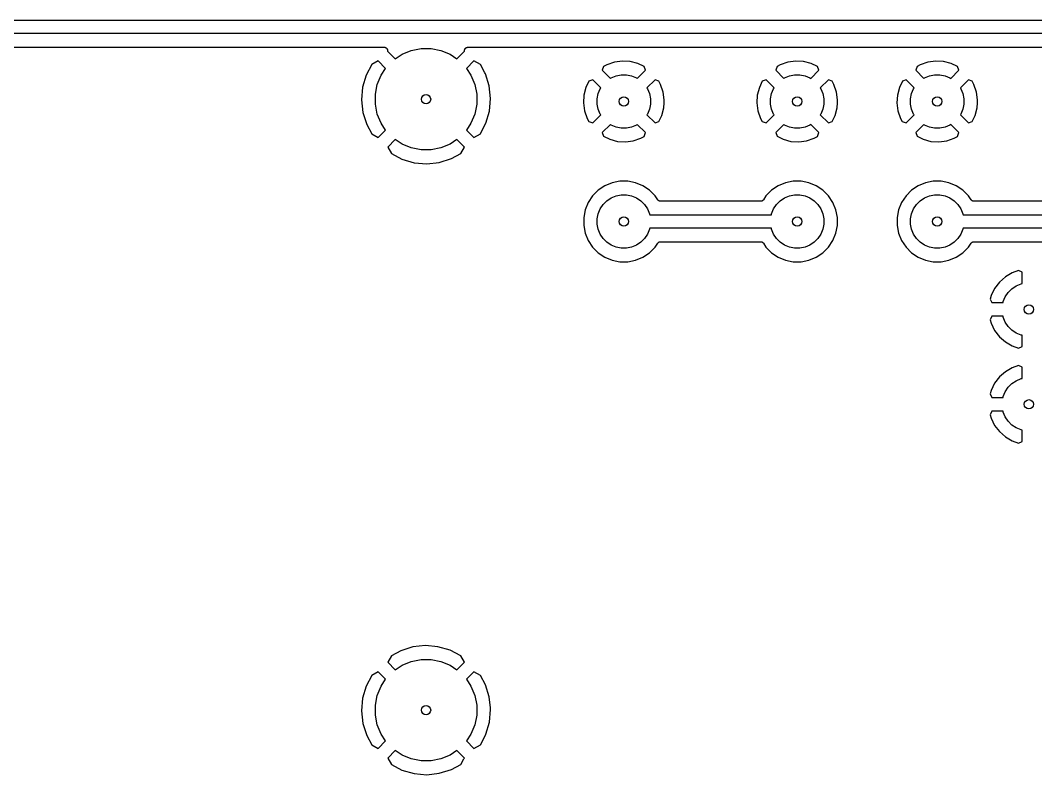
# Model space of a CAD drawing. Extents: x 1.5 to 15, y -8.3 to -3.1.
# Drawn here: x 9.571 to 11.07, y -4.233 to -3.12 of the extents above; entities that cross this region are included whole.
import ezdxf

# ---------------------------------------------------------------- set-up
doc = ezdxf.new("R2010")
doc.units = 0
doc.header["$MEASUREMENT"] = 0
doc.layers.add('BLACK', color=7, linetype='CONTINUOUS')

msp = doc.modelspace()

# ---------------------------------------------------------------- linework, layer by layer
at = {"layer": 'BLACK', "linetype": 'CONTINUOUS'}
for p, q in [((6.51743, -3.12008), (12.5717, -3.12008)), ((12.5681, -3.13976), (6.52102, -3.13976)), ((6.53137, -3.15976), (10.1083, -3.15976)), ((10.1083, -3.15976), (10.1083, -3.15976)), ((10.1083, -3.15976), (10.1086, -3.1598)), ((10.1086, -3.1598), (10.1089, -3.15981)), ((10.1089, -3.15981), (10.1091, -3.15985)), ((10.1091, -3.15985), (10.1093, -3.15987)), ((10.1093, -3.15987), (10.1096, -3.15997)), ((10.1096, -3.15997), (10.1099, -3.16004)), ((10.1099, -3.16004), (10.1101, -3.16011)), ((10.1101, -3.16011), (10.1102, -3.16017)), ((10.1102, -3.16017), (10.1105, -3.16032)), ((10.1105, -3.16032), (10.1108, -3.16044)), ((10.1108, -3.16044), (10.1109, -3.16055)), ((10.1109, -3.16055), (10.1111, -3.16064)), ((10.1111, -3.16064), (10.1113, -3.16083)), ((10.1113, -3.16083), (10.1116, -3.16101)), ((10.1116, -3.16101), (10.1117, -3.16115)), ((10.1117, -3.16115), (10.1118, -3.16127)), ((10.1118, -3.16127), (10.112, -3.1615)), ((10.112, -3.1615), (10.1122, -3.16173)), ((10.1122, -3.16173), (10.1123, -3.16188)), ((10.1123, -3.16188), (10.1125, -3.16203)), ((10.1125, -3.16203), (10.1126, -3.1623)), ((10.1126, -3.1623), (10.1128, -3.16256)), ((10.1483, -3.16459), (10.1627, -3.16171)), ((10.1627, -3.16171), (10.1775, -3.16171)), ((10.1775, -3.16171), (10.1919, -3.16459)), ((10.2275, -3.16249), (10.2276, -3.16224)), ((10.2276, -3.16224), (10.2278, -3.16197)), ((10.2278, -3.16197), (10.2279, -3.16183)), ((10.2279, -3.16183), (10.228, -3.16167)), ((10.228, -3.16167), (10.2282, -3.16145)), ((10.2282, -3.16145), (10.2284, -3.16122)), ((10.2284, -3.16122), (10.2285, -3.1611)), ((10.2285, -3.1611), (10.2287, -3.16097)), ((10.2287, -3.16097), (10.2289, -3.16079)), ((10.2289, -3.16079), (10.2292, -3.1606)), ((10.2292, -3.1606), (10.2293, -3.16051)), ((10.2293, -3.16051), (10.2295, -3.16041)), ((10.2295, -3.16041), (10.2297, -3.16028)), ((10.2297, -3.16028), (10.23, -3.16014)), ((10.23, -3.16014), (10.2302, -3.16009)), ((10.2302, -3.16009), (10.2304, -3.16001)), ((10.2304, -3.16001), (10.2307, -3.15995)), ((10.2307, -3.15995), (10.2309, -3.15986)), ((10.2309, -3.15986), (10.2311, -3.15984)), ((10.2311, -3.15984), (10.2313, -3.1598)), ((10.2313, -3.1598), (10.2316, -3.15979)), ((10.2316, -3.15979), (10.2319, -3.15976)), ((10.2319, -3.15976), (12.5577, -3.15976)), ((10.1128, -3.16256), (10.1128, -3.16273)), ((10.1128, -3.16273), (10.1129, -3.16289)), ((10.1129, -3.16289), (10.113, -3.16318)), ((10.113, -3.16318), (10.1131, -3.16347)), ((10.1131, -3.16347), (10.1131, -3.16365)), ((10.1131, -3.16365), (10.1132, -3.16383)), ((10.1132, -3.16383), (10.1132, -3.16413)), ((10.1132, -3.16413), (10.1133, -3.16443)), ((10.1133, -3.1648), (10.1132, -3.1651)), ((10.1132, -3.1651), (10.1132, -3.16541)), ((10.1132, -3.16541), (10.1132, -3.16549)), ((10.1132, -3.16549), (10.1246, -3.17692)), ((10.1133, -3.16443), (10.1133, -3.16462)), ((10.1133, -3.16462), (10.1133, -3.1648)), ((10.1246, -3.17692), (10.1347, -3.17023)), ((10.1347, -3.17023), (10.1483, -3.16459)), ((10.1919, -3.16459), (10.2055, -3.17023)), ((10.2055, -3.17023), (10.2155, -3.17692)), ((10.2155, -3.17692), (10.227, -3.16548)), ((10.2269, -3.16436), (10.227, -3.16406)), ((10.2269, -3.16455), (10.2269, -3.16436)), ((10.2269, -3.16473), (10.2269, -3.16455)), ((10.2269, -3.16503), (10.2269, -3.16473)), ((10.227, -3.16534), (10.2269, -3.16503)), ((10.227, -3.16376), (10.2271, -3.16358)), ((10.227, -3.16406), (10.227, -3.16376)), ((10.227, -3.16548), (10.227, -3.16534)), ((10.2271, -3.1634), (10.2272, -3.16312)), ((10.2271, -3.16358), (10.2271, -3.1634)), ((10.2272, -3.16312), (10.2273, -3.16283)), ((10.2273, -3.16283), (10.2274, -3.16266)), ((10.2274, -3.16266), (10.2275, -3.16249)), ((10.0899, -3.1853), (10.0817, -3.201)), ((10.0993, -3.17989), (10.0899, -3.1853)), ((10.1105, -3.19106), (10.0993, -3.17989)), ((10.1038, -3.20108), (10.1105, -3.19106)), ((10.2409, -3.17989), (10.2297, -3.19106)), ((10.2297, -3.19106), (10.2364, -3.20108)), ((10.2503, -3.18531), (10.2409, -3.17989)), ((10.2568, -3.1974), (10.2503, -3.18531)), ((10.4323, -3.18814), (10.4303, -3.19376)), ((10.4371, -3.18557), (10.4323, -3.18814)), ((10.4483, -3.18172), (10.4371, -3.18557)), ((10.4599, -3.18013), (10.4483, -3.18172)), ((10.4715, -3.18083), (10.4599, -3.18013)), ((10.4828, -3.1838), (10.4715, -3.18083)), ((10.492, -3.18824), (10.4828, -3.1838)), ((10.494, -3.19376), (10.492, -3.18824)), ((10.6882, -3.18814), (10.6862, -3.19376)), ((10.693, -3.18557), (10.6882, -3.18814)), ((10.7042, -3.18172), (10.693, -3.18557)), ((10.7158, -3.18013), (10.7042, -3.18172)), ((10.7274, -3.18083), (10.7158, -3.18013)), ((10.7387, -3.1838), (10.7274, -3.18083)), ((10.7479, -3.18824), (10.7387, -3.1838)), ((10.7499, -3.19376), (10.7479, -3.18824)), ((10.8949, -3.18814), (10.8929, -3.19376)), ((10.8997, -3.18557), (10.8949, -3.18814)), ((10.9109, -3.18172), (10.8997, -3.18557)), ((10.9225, -3.18013), (10.9109, -3.18172)), ((10.9341, -3.18083), (10.9225, -3.18013)), ((10.9454, -3.1838), (10.9341, -3.18083)), ((10.9546, -3.18824), (10.9454, -3.1838)), ((10.9566, -3.19376), (10.9546, -3.18824)), ((10.0817, -3.201), (10.0765, -3.21892)), ((10.0982, -3.2147), (10.1038, -3.20108)), ((10.2364, -3.20108), (10.242, -3.2147)), ((10.2577, -3.1991), (10.2568, -3.1974)), ((10.2568, -3.1974), (10.2568, -3.1974)), ((10.2633, -3.21694), (10.2577, -3.1991)), ((10.4303, -3.19376), (10.4422, -3.2057)), ((10.4422, -3.2057), (10.4435, -3.20485)), ((10.4435, -3.20485), (10.4506, -3.20189)), ((10.4506, -3.20189), (10.4582, -3.20037)), ((10.4582, -3.20037), (10.466, -3.20037)), ((10.466, -3.20037), (10.4736, -3.20189)), ((10.4736, -3.20189), (10.4808, -3.20485)), ((10.4808, -3.20485), (10.482, -3.2057)), ((10.482, -3.2057), (10.494, -3.19376)), ((10.6862, -3.19376), (10.6981, -3.2057)), ((10.6981, -3.2057), (10.6994, -3.20485)), ((10.6994, -3.20485), (10.7065, -3.20189)), ((10.7065, -3.20189), (10.7142, -3.20037)), ((10.7142, -3.20037), (10.7219, -3.20037)), ((10.7219, -3.20037), (10.7295, -3.20189)), ((10.7295, -3.20189), (10.7367, -3.20485)), ((10.7367, -3.20485), (10.7379, -3.2057)), ((10.7379, -3.2057), (10.7499, -3.19376)), ((10.8929, -3.19376), (10.9048, -3.2057)), ((10.9048, -3.2057), (10.9061, -3.20485)), ((10.9061, -3.20485), (10.9132, -3.20189)), ((10.9132, -3.20189), (10.9208, -3.20037)), ((10.9208, -3.20037), (10.9286, -3.20037)), ((10.9286, -3.20037), (10.9362, -3.20189)), ((10.9362, -3.20189), (10.9434, -3.20485)), ((10.9434, -3.20485), (10.9446, -3.2057)), ((10.9446, -3.2057), (10.9566, -3.19376)), ((10.0765, -3.21892), (10.0748, -3.23753)), ((10.0953, -3.22915), (10.0982, -3.2147)), ((10.242, -3.2147), (10.2449, -3.22915)), ((10.2654, -3.23551), (10.2633, -3.21694)), ((10.4062, -3.21903), (10.4032, -3.23034)), ((10.4106, -3.20989), (10.4062, -3.21903)), ((10.4161, -3.2079), (10.4106, -3.20989)), ((10.4281, -3.21984), (10.4161, -3.2079)), ((10.4243, -3.22826), (10.4272, -3.2211)), ((10.4272, -3.2211), (10.4281, -3.21984)), ((10.5081, -3.2079), (10.4962, -3.21984)), ((10.4962, -3.21984), (10.497, -3.2211)), ((10.497, -3.2211), (10.5, -3.22826)), ((10.5137, -3.20993), (10.5081, -3.2079)), ((10.5163, -3.21474), (10.5137, -3.20993)), ((10.5202, -3.22588), (10.5163, -3.21474)), ((10.6621, -3.21903), (10.6591, -3.23034)), ((10.6665, -3.20989), (10.6621, -3.21903)), ((10.672, -3.2079), (10.6665, -3.20989)), ((10.684, -3.21984), (10.672, -3.2079)), ((10.6802, -3.22826), (10.6831, -3.2211)), ((10.6831, -3.2211), (10.684, -3.21984)), ((10.764, -3.2079), (10.7521, -3.21984)), ((10.7521, -3.21984), (10.7529, -3.2211)), ((10.7529, -3.2211), (10.7559, -3.22826)), ((10.7696, -3.20993), (10.764, -3.2079)), ((10.7722, -3.21474), (10.7696, -3.20993)), ((10.7761, -3.22588), (10.7722, -3.21474)), ((10.8688, -3.21903), (10.8658, -3.23034)), ((10.8732, -3.20989), (10.8688, -3.21903)), ((10.8787, -3.2079), (10.8732, -3.20989)), ((10.8907, -3.21984), (10.8787, -3.2079)), ((10.8869, -3.22826), (10.8898, -3.2211)), ((10.8898, -3.2211), (10.8907, -3.21984)), ((10.9707, -3.2079), (10.9588, -3.21984)), ((10.9588, -3.21984), (10.9596, -3.2211)), ((10.9596, -3.2211), (10.9626, -3.22826)), ((10.9763, -3.20993), (10.9707, -3.2079)), ((10.9789, -3.21474), (10.9763, -3.20993)), ((10.9827, -3.22588), (10.9789, -3.21474)), ((10.0953, -3.24388), (10.0953, -3.22915)), ((10.2449, -3.22915), (10.2449, -3.24388)), ((10.2648, -3.24177), (10.2654, -3.23551)), ((10.4032, -3.23034), (10.4025, -3.24202)), ((10.4228, -3.23587), (10.4243, -3.22826)), ((10.4228, -3.24362), (10.4228, -3.23587)), ((10.5, -3.22826), (10.5015, -3.23587)), ((10.5015, -3.23587), (10.5015, -3.24362)), ((10.5217, -3.23747), (10.5202, -3.22588)), ((10.6591, -3.23034), (10.6584, -3.24202)), ((10.6787, -3.23587), (10.6802, -3.22826)), ((10.6787, -3.24362), (10.6787, -3.23587)), ((10.7559, -3.22826), (10.7574, -3.23587)), ((10.7574, -3.23587), (10.7574, -3.24362)), ((10.7776, -3.23747), (10.7761, -3.22588)), ((10.8658, -3.23034), (10.8651, -3.24202)), ((10.8854, -3.23587), (10.8869, -3.22826)), ((10.8854, -3.24362), (10.8854, -3.23587)), ((10.9626, -3.22826), (10.9641, -3.23587)), ((10.9641, -3.23587), (10.9641, -3.24362)), ((10.9843, -3.23747), (10.9827, -3.22588)), ((10.0748, -3.23753), (10.0769, -3.25609)), ((10.0982, -3.25833), (10.0953, -3.24388)), ((10.2449, -3.24388), (10.242, -3.25833)), ((10.2637, -3.25411), (10.2648, -3.24177)), ((10.2648, -3.24177), (10.2648, -3.24177)), ((10.4025, -3.24202), (10.4041, -3.2536)), ((10.4243, -3.25123), (10.4228, -3.24362)), ((10.4272, -3.25839), (10.4243, -3.25123)), ((10.5, -3.25123), (10.497, -3.25839)), ((10.5015, -3.24362), (10.5, -3.25123)), ((10.5181, -3.26046), (10.521, -3.24914)), ((10.521, -3.24914), (10.5215, -3.24191)), ((10.5215, -3.24191), (10.5217, -3.23747)), ((10.5215, -3.24191), (10.5215, -3.24191)), ((10.6584, -3.24202), (10.66, -3.2536)), ((10.6802, -3.25123), (10.6787, -3.24362)), ((10.6831, -3.25839), (10.6802, -3.25123)), ((10.7559, -3.25123), (10.7529, -3.25839)), ((10.7574, -3.24362), (10.7559, -3.25123)), ((10.774, -3.26046), (10.7769, -3.24914)), ((10.7769, -3.24914), (10.7774, -3.24191)), ((10.7774, -3.24191), (10.7776, -3.23747)), ((10.7774, -3.24191), (10.7774, -3.24191)), ((10.8651, -3.24202), (10.8667, -3.2536)), ((10.8869, -3.25123), (10.8854, -3.24362)), ((10.8898, -3.25839), (10.8869, -3.25123)), ((10.9626, -3.25123), (10.9596, -3.25839)), ((10.9641, -3.24362), (10.9626, -3.25123)), ((10.9807, -3.26046), (10.9836, -3.24914)), ((10.9836, -3.24914), (10.9841, -3.24191)), ((10.9841, -3.24191), (10.9843, -3.23747)), ((10.9841, -3.24191), (10.9841, -3.24191)), ((10.0769, -3.25609), (10.0825, -3.27393)), ((10.1038, -3.27195), (10.0982, -3.25833)), ((10.242, -3.25833), (10.2364, -3.27195)), ((10.2585, -3.27204), (10.2637, -3.25411)), ((10.4041, -3.2536), (10.408, -3.26475)), ((10.408, -3.26475), (10.4105, -3.26956)), ((10.4161, -3.27159), (10.4281, -3.25965)), ((10.4281, -3.25965), (10.4272, -3.25839)), ((10.497, -3.25839), (10.4962, -3.25965)), ((10.4962, -3.25965), (10.5081, -3.27159)), ((10.5136, -3.26959), (10.5181, -3.26046)), ((10.66, -3.2536), (10.6639, -3.26475)), ((10.6639, -3.26475), (10.6664, -3.26956)), ((10.672, -3.27159), (10.684, -3.25965)), ((10.684, -3.25965), (10.6831, -3.25839)), ((10.7529, -3.25839), (10.7521, -3.25965)), ((10.7521, -3.25965), (10.764, -3.27159)), ((10.7695, -3.26959), (10.774, -3.26046)), ((10.8667, -3.2536), (10.8705, -3.26475)), ((10.8705, -3.26475), (10.8731, -3.26956)), ((10.8787, -3.27159), (10.8907, -3.25965)), ((10.8907, -3.25965), (10.8898, -3.25839)), ((10.9596, -3.25839), (10.9588, -3.25965)), ((10.9588, -3.25965), (10.9707, -3.27159)), ((10.9762, -3.26959), (10.9807, -3.26046)), ((10.0825, -3.27393), (10.0899, -3.28772)), ((10.0993, -3.29314), (10.1105, -3.28197)), ((10.1105, -3.28197), (10.1038, -3.27195)), ((10.2364, -3.27195), (10.2297, -3.28197)), ((10.2297, -3.28197), (10.2409, -3.29314)), ((10.2503, -3.28773), (10.2532, -3.28214)), ((10.2532, -3.28214), (10.2585, -3.27204)), ((10.4105, -3.26956), (10.4161, -3.27159)), ((10.4422, -3.27379), (10.4303, -3.28573)), ((10.4435, -3.27463), (10.4422, -3.27379)), ((10.4506, -3.2776), (10.4435, -3.27463)), ((10.4582, -3.27911), (10.4506, -3.2776)), ((10.466, -3.27911), (10.4582, -3.27911)), ((10.4736, -3.2776), (10.466, -3.27911)), ((10.4808, -3.27463), (10.4736, -3.2776)), ((10.482, -3.27379), (10.4808, -3.27463)), ((10.494, -3.28573), (10.482, -3.27379)), ((10.5081, -3.27159), (10.5136, -3.26959)), ((10.6664, -3.26956), (10.672, -3.27159)), ((10.6981, -3.27379), (10.6862, -3.28573)), ((10.6994, -3.27463), (10.6981, -3.27379)), ((10.7065, -3.2776), (10.6994, -3.27463)), ((10.7142, -3.27911), (10.7065, -3.2776)), ((10.7219, -3.27911), (10.7142, -3.27911)), ((10.7295, -3.2776), (10.7219, -3.27911)), ((10.7367, -3.27463), (10.7295, -3.2776)), ((10.7379, -3.27379), (10.7367, -3.27463)), ((10.7499, -3.28573), (10.7379, -3.27379)), ((10.764, -3.27159), (10.7695, -3.26959)), ((10.8731, -3.26956), (10.8787, -3.27159)), ((10.9048, -3.27379), (10.8929, -3.28573)), ((10.9061, -3.27463), (10.9048, -3.27379)), ((10.9132, -3.2776), (10.9061, -3.27463)), ((10.9208, -3.27911), (10.9132, -3.2776)), ((10.9286, -3.27911), (10.9208, -3.27911)), ((10.9362, -3.2776), (10.9286, -3.27911)), ((10.9434, -3.27463), (10.9362, -3.2776)), ((10.9446, -3.27379), (10.9434, -3.27463)), ((10.9566, -3.28573), (10.9446, -3.27379)), ((10.9707, -3.27159), (10.9762, -3.26959)), ((10.0899, -3.28772), (10.0993, -3.29314)), ((10.1246, -3.29611), (10.1135, -3.30728)), ((10.1347, -3.30281), (10.1246, -3.29611)), ((10.2155, -3.29611), (10.2055, -3.30281)), ((10.2267, -3.30728), (10.2155, -3.29611)), ((10.2409, -3.29314), (10.2503, -3.28773)), ((10.4303, -3.28573), (10.4323, -3.29125)), ((10.4323, -3.29125), (10.4414, -3.29569)), ((10.4414, -3.29569), (10.4527, -3.29866)), ((10.476, -3.29777), (10.4871, -3.29392)), ((10.4871, -3.29392), (10.4919, -3.29135)), ((10.4919, -3.29135), (10.494, -3.28573)), ((10.6862, -3.28573), (10.6882, -3.29125)), ((10.6882, -3.29125), (10.6973, -3.29569)), ((10.6973, -3.29569), (10.7086, -3.29866)), ((10.7319, -3.29777), (10.743, -3.29392)), ((10.743, -3.29392), (10.7478, -3.29135)), ((10.7478, -3.29135), (10.7499, -3.28573)), ((10.8929, -3.28573), (10.8949, -3.29125)), ((10.8949, -3.29125), (10.904, -3.29569)), ((10.904, -3.29569), (10.9153, -3.29866)), ((10.9386, -3.29777), (10.9497, -3.29392)), ((10.9497, -3.29392), (10.9545, -3.29135)), ((10.9545, -3.29135), (10.9566, -3.28573)), ((10.1135, -3.30728), (10.1189, -3.31673)), ((10.1483, -3.30844), (10.1347, -3.30281)), ((10.1627, -3.31132), (10.1483, -3.30844)), ((10.1775, -3.31132), (10.1627, -3.31132)), ((10.1919, -3.30844), (10.1775, -3.31132)), ((10.2055, -3.30281), (10.1919, -3.30844)), ((10.2213, -3.31676), (10.2267, -3.30728)), ((10.4527, -3.29866), (10.4644, -3.29936)), ((10.4644, -3.29936), (10.476, -3.29777)), ((10.7086, -3.29866), (10.7203, -3.29936)), ((10.7203, -3.29936), (10.7319, -3.29777)), ((10.9153, -3.29866), (10.927, -3.29936)), ((10.927, -3.29936), (10.9386, -3.29777)), ((10.1189, -3.31673), (10.1346, -3.32491)), ((10.1346, -3.32491), (10.1525, -3.33014)), ((10.1897, -3.32974), (10.2075, -3.32413)), ((10.2075, -3.32413), (10.2213, -3.31676)), ((10.1525, -3.33014), (10.1711, -3.33177)), ((10.1711, -3.33177), (10.1897, -3.32974)), ((10.4243, -3.37079), (10.416, -3.37906)), ((10.434, -3.3643), (10.4243, -3.37079)), ((10.4448, -3.35982), (10.434, -3.3643)), ((10.4563, -3.35754), (10.4448, -3.35982)), ((10.468, -3.35754), (10.4563, -3.35754)), ((10.4794, -3.35982), (10.468, -3.35754)), ((10.4902, -3.3643), (10.4794, -3.35982)), ((10.5, -3.37079), (10.4902, -3.3643)), ((10.5082, -3.37906), (10.5, -3.37079)), ((10.6802, -3.37079), (10.6719, -3.37906)), ((10.6899, -3.3643), (10.6802, -3.37079)), ((10.7007, -3.35982), (10.6899, -3.3643)), ((10.7122, -3.35754), (10.7007, -3.35982)), ((10.7239, -3.35754), (10.7122, -3.35754)), ((10.7353, -3.35982), (10.7239, -3.35754)), ((10.7462, -3.3643), (10.7353, -3.35982)), ((10.7559, -3.37079), (10.7462, -3.3643)), ((10.7641, -3.37906), (10.7559, -3.37079)), ((10.8869, -3.37079), (10.8786, -3.37906)), ((10.8966, -3.3643), (10.8869, -3.37079)), ((10.9074, -3.35982), (10.8966, -3.3643)), ((10.9189, -3.35754), (10.9074, -3.35982)), ((10.9306, -3.35754), (10.9189, -3.35754)), ((10.942, -3.35982), (10.9306, -3.35754)), ((10.9528, -3.3643), (10.942, -3.35982)), ((10.9626, -3.37079), (10.9528, -3.3643)), ((10.9708, -3.37906), (10.9626, -3.37079)), ((10.416, -3.37906), (10.4095, -3.38879)), ((10.4315, -3.39181), (10.437, -3.38633)), ((10.437, -3.38633), (10.4435, -3.38202)), ((10.4435, -3.38202), (10.4506, -3.37905)), ((10.4506, -3.37905), (10.4582, -3.37754)), ((10.4582, -3.37754), (10.466, -3.37754)), ((10.466, -3.37754), (10.4736, -3.37905)), ((10.4736, -3.37905), (10.4808, -3.38202)), ((10.4808, -3.38202), (10.4872, -3.38633)), ((10.4872, -3.38633), (10.4927, -3.39181)), ((10.5121, -3.38484), (10.5082, -3.37906)), ((10.5124, -3.3852), (10.5121, -3.38484)), ((10.5127, -3.38557), (10.5124, -3.3852)), ((10.5127, -3.38558), (10.5127, -3.38557)), ((10.5127, -3.3856), (10.5127, -3.38558)), ((10.5131, -3.38589), (10.5127, -3.3856)), ((10.5134, -3.38619), (10.5131, -3.38589)), ((10.5135, -3.3862), (10.5134, -3.38619)), ((10.5135, -3.38622), (10.5135, -3.3862)), ((10.5139, -3.38644), (10.5135, -3.38622)), ((10.5143, -3.38666), (10.5139, -3.38644)), ((10.5143, -3.38667), (10.5143, -3.38666)), ((10.5143, -3.38668), (10.5143, -3.38667)), ((10.5148, -3.38682), (10.5143, -3.38668)), ((10.5152, -3.38696), (10.5148, -3.38682)), ((10.5153, -3.38697), (10.5152, -3.38696)), ((10.5152, -3.38696), (10.5152, -3.38696)), ((10.5157, -3.38701), (10.5153, -3.38697)), ((10.5162, -3.38707), (10.5157, -3.38701)), ((10.5163, -3.38707), (10.5162, -3.38707)), ((10.5162, -3.38707), (10.5162, -3.38707)), ((10.5162, -3.38707), (10.5162, -3.38707)), ((10.5162, -3.38707), (10.5162, -3.38707)), ((10.6639, -3.38707), (10.5163, -3.38707)), ((10.6644, -3.38702), (10.6639, -3.38707)), ((10.6648, -3.38698), (10.6644, -3.38702)), ((10.6649, -3.38697), (10.6648, -3.38697)), ((10.6648, -3.38697), (10.6648, -3.38698)), ((10.6653, -3.38684), (10.6649, -3.38697)), ((10.6658, -3.38671), (10.6653, -3.38684)), ((10.6662, -3.38647), (10.6658, -3.38669)), ((10.6658, -3.38669), (10.6658, -3.3867)), ((10.6658, -3.3867), (10.6658, -3.38671)), ((10.6666, -3.38626), (10.6662, -3.38647)), ((10.6667, -3.38623), (10.6666, -3.38624)), ((10.6666, -3.38624), (10.6666, -3.38626)), ((10.667, -3.38594), (10.6667, -3.38623)), ((10.6674, -3.38565), (10.667, -3.38594)), ((10.6677, -3.38526), (10.6674, -3.38561)), ((10.6674, -3.38561), (10.6674, -3.38563)), ((10.6674, -3.38563), (10.6674, -3.38565)), ((10.668, -3.3849), (10.6677, -3.38526)), ((10.6681, -3.38484), (10.668, -3.38486)), ((10.668, -3.38486), (10.668, -3.38486)), ((10.668, -3.38486), (10.668, -3.38486)), ((10.668, -3.38486), (10.668, -3.3849)), ((10.6719, -3.37906), (10.6681, -3.38484)), ((10.6875, -3.39181), (10.6929, -3.38633)), ((10.6929, -3.38633), (10.6994, -3.38202)), ((10.6994, -3.38202), (10.7065, -3.37905)), ((10.7065, -3.37905), (10.7142, -3.37754)), ((10.7142, -3.37754), (10.7219, -3.37754)), ((10.7219, -3.37754), (10.7295, -3.37905)), ((10.7295, -3.37905), (10.7367, -3.38202)), ((10.7367, -3.38202), (10.7431, -3.38633)), ((10.7431, -3.38633), (10.7486, -3.39181)), ((10.7706, -3.38879), (10.7641, -3.37906)), ((10.8786, -3.37906), (10.8721, -3.38879)), ((10.8941, -3.39181), (10.8996, -3.38633)), ((10.8996, -3.38633), (10.9061, -3.38202)), ((10.9061, -3.38202), (10.9132, -3.37905)), ((10.9132, -3.37905), (10.9208, -3.37754)), ((10.9208, -3.37754), (10.9286, -3.37754)), ((10.9286, -3.37754), (10.9362, -3.37905)), ((10.9362, -3.37905), (10.9434, -3.38202)), ((10.9434, -3.38202), (10.9498, -3.38633)), ((10.9498, -3.38633), (10.9553, -3.39181)), ((10.9747, -3.38484), (10.9708, -3.37906)), ((10.975, -3.3852), (10.9747, -3.38484)), ((10.9753, -3.38557), (10.975, -3.3852)), ((10.9753, -3.38558), (10.9753, -3.38557)), ((10.9753, -3.3856), (10.9753, -3.38558)), ((10.9757, -3.38589), (10.9753, -3.3856)), ((10.976, -3.38619), (10.9757, -3.38589)), ((10.9761, -3.3862), (10.976, -3.38619)), ((10.9761, -3.38622), (10.9761, -3.3862)), ((10.9765, -3.38644), (10.9761, -3.38622)), ((10.9769, -3.38666), (10.9765, -3.38644)), ((10.9769, -3.38667), (10.9769, -3.38666)), ((10.9769, -3.38668), (10.9769, -3.38667)), ((10.9774, -3.38682), (10.9769, -3.38668)), ((10.9778, -3.38696), (10.9774, -3.38682)), ((10.9779, -3.38697), (10.9778, -3.38696)), ((10.9778, -3.38696), (10.9778, -3.38696)), ((10.9783, -3.38701), (10.9779, -3.38697)), ((10.9788, -3.38707), (10.9783, -3.38701)), ((10.9789, -3.38707), (10.9788, -3.38707)), ((10.9788, -3.38707), (10.9788, -3.38707)), ((10.9788, -3.38707), (10.9788, -3.38707)), ((10.9788, -3.38707), (10.9788, -3.38707)), ((11.1265, -3.38707), (10.9789, -3.38707)), ((10.405, -3.39959), (10.4028, -3.41106)), ((10.4095, -3.38879), (10.405, -3.39959)), ((10.4243, -3.40543), (10.4272, -3.39826)), ((10.4272, -3.39826), (10.4315, -3.39181)), ((10.4927, -3.39181), (10.497, -3.39826)), ((10.497, -3.39826), (10.5, -3.40543)), ((10.6802, -3.40543), (10.6831, -3.39826)), ((10.6831, -3.39826), (10.6875, -3.39181)), ((10.7486, -3.39181), (10.7529, -3.39826)), ((10.7529, -3.39826), (10.7559, -3.40543)), ((10.7751, -3.39959), (10.7706, -3.38879)), ((10.7774, -3.41106), (10.7751, -3.39959)), ((10.8676, -3.39959), (10.8654, -3.41106)), ((10.8721, -3.38879), (10.8676, -3.39959)), ((10.8869, -3.40543), (10.8898, -3.39826)), ((10.8898, -3.39826), (10.8941, -3.39181)), ((10.9553, -3.39181), (10.9596, -3.39826)), ((10.9596, -3.39826), (10.9626, -3.40543)), ((10.4028, -3.41106), (10.4028, -3.42276)), ((10.4228, -3.41303), (10.4243, -3.40543)), ((10.4228, -3.42079), (10.4228, -3.41303)), ((10.5, -3.40543), (10.5003, -3.40707)), ((10.5003, -3.40707), (10.6798, -3.40707)), ((10.6798, -3.40707), (10.6802, -3.40543)), ((10.7559, -3.40543), (10.7574, -3.41303)), ((10.7574, -3.41303), (10.7574, -3.42079)), ((10.7774, -3.42276), (10.7774, -3.41106)), ((10.8654, -3.41106), (10.8654, -3.42276)), ((10.8854, -3.41303), (10.8869, -3.40543)), ((10.8854, -3.42079), (10.8854, -3.41303)), ((10.9626, -3.40543), (10.9629, -3.40707)), ((10.9629, -3.40707), (11.1424, -3.40707)), ((10.4028, -3.42276), (10.405, -3.43423)), ((10.4243, -3.42839), (10.4228, -3.42079)), ((10.4272, -3.43556), (10.4243, -3.42839)), ((10.5, -3.42839), (10.497, -3.43556)), ((10.5003, -3.42675), (10.5, -3.42839)), ((10.6798, -3.42675), (10.5003, -3.42675)), ((10.6802, -3.42839), (10.6798, -3.42675)), ((10.6831, -3.43556), (10.6802, -3.42839)), ((10.7559, -3.42839), (10.7529, -3.43556)), ((10.7574, -3.42079), (10.7559, -3.42839)), ((10.7751, -3.43423), (10.7774, -3.42276)), ((10.8654, -3.42276), (10.8676, -3.43423)), ((10.8869, -3.42839), (10.8854, -3.42079)), ((10.8898, -3.43556), (10.8869, -3.42839)), ((10.9626, -3.42839), (10.9596, -3.43556)), ((10.9629, -3.42675), (10.9626, -3.42839)), ((11.1424, -3.42675), (10.9629, -3.42675)), ((10.405, -3.43423), (10.4095, -3.44503)), ((10.4095, -3.44503), (10.416, -3.45476)), ((10.4315, -3.44201), (10.4272, -3.43556)), ((10.437, -3.44749), (10.4315, -3.44201)), ((10.4927, -3.44201), (10.4872, -3.44749)), ((10.497, -3.43556), (10.4927, -3.44201)), ((10.5144, -3.44711), (10.5148, -3.44698)), ((10.5144, -3.44712), (10.5144, -3.44711)), ((10.5148, -3.44698), (10.5153, -3.44685)), ((10.5153, -3.44684), (10.5158, -3.4468)), ((10.5153, -3.44685), (10.5153, -3.44684)), ((10.5153, -3.44684), (10.5153, -3.44684)), ((10.5158, -3.4468), (10.5163, -3.44675)), ((10.5163, -3.44675), (10.6639, -3.44675)), ((10.6639, -3.44675), (10.6639, -3.44675)), ((10.6639, -3.44675), (10.6639, -3.44675)), ((10.6639, -3.44675), (10.6639, -3.44675)), ((10.6639, -3.44675), (10.664, -3.44675)), ((10.664, -3.44675), (10.6644, -3.4468)), ((10.6644, -3.4468), (10.6649, -3.44685)), ((10.6649, -3.44685), (10.6649, -3.44686)), ((10.6649, -3.44686), (10.6649, -3.44686)), ((10.6649, -3.44686), (10.6654, -3.447)), ((10.6654, -3.447), (10.6658, -3.44714)), ((10.6875, -3.44201), (10.6831, -3.43556)), ((10.6929, -3.44749), (10.6875, -3.44201)), ((10.7486, -3.44201), (10.7431, -3.44749)), ((10.7529, -3.43556), (10.7486, -3.44201)), ((10.7641, -3.45476), (10.7706, -3.44503)), ((10.7706, -3.44503), (10.7751, -3.43423)), ((10.8676, -3.43423), (10.8721, -3.44503)), ((10.8721, -3.44503), (10.8786, -3.45476)), ((10.8941, -3.44201), (10.8898, -3.43556)), ((10.8996, -3.44749), (10.8941, -3.44201)), ((10.9553, -3.44201), (10.9498, -3.44749)), ((10.9596, -3.43556), (10.9553, -3.44201)), ((10.977, -3.44711), (10.9774, -3.44698)), ((10.977, -3.44712), (10.977, -3.44711)), ((10.9774, -3.44698), (10.9779, -3.44685)), ((10.9779, -3.44684), (10.9784, -3.4468)), ((10.9779, -3.44685), (10.9779, -3.44684)), ((10.9779, -3.44684), (10.9779, -3.44684)), ((10.9784, -3.4468), (10.9789, -3.44675)), ((10.9789, -3.44675), (11.1265, -3.44675)), ((10.416, -3.45476), (10.4243, -3.46303)), ((10.4435, -3.4518), (10.437, -3.44749)), ((10.4506, -3.45477), (10.4435, -3.4518)), ((10.4582, -3.45628), (10.4506, -3.45477)), ((10.466, -3.45628), (10.4582, -3.45628)), ((10.4736, -3.45477), (10.466, -3.45628)), ((10.4808, -3.4518), (10.4736, -3.45477)), ((10.4872, -3.44749), (10.4808, -3.4518)), ((10.5, -3.46303), (10.5082, -3.45476)), ((10.5082, -3.45476), (10.5121, -3.44897)), ((10.5121, -3.44892), (10.5124, -3.44856)), ((10.5121, -3.44896), (10.5121, -3.44892)), ((10.5121, -3.44897), (10.5121, -3.44896)), ((10.5121, -3.44896), (10.5121, -3.44896)), ((10.5121, -3.44896), (10.5121, -3.44896)), ((10.5124, -3.44856), (10.5127, -3.4482)), ((10.5127, -3.4482), (10.5128, -3.44819)), ((10.5128, -3.44817), (10.5131, -3.44788)), ((10.5128, -3.44819), (10.5128, -3.44817)), ((10.5131, -3.44788), (10.5135, -3.44759)), ((10.5135, -3.44756), (10.5139, -3.44735)), ((10.5135, -3.44758), (10.5135, -3.44756)), ((10.5135, -3.44759), (10.5135, -3.44758)), ((10.5139, -3.44735), (10.5144, -3.44713)), ((10.5144, -3.44713), (10.5144, -3.44712)), ((10.6658, -3.44714), (10.6658, -3.44715)), ((10.6658, -3.44715), (10.6659, -3.44716)), ((10.6659, -3.44716), (10.6663, -3.44738)), ((10.6663, -3.44738), (10.6667, -3.4476)), ((10.6667, -3.4476), (10.6667, -3.44761)), ((10.6667, -3.44761), (10.6667, -3.44763)), ((10.6667, -3.44763), (10.6671, -3.44793)), ((10.6671, -3.44793), (10.6674, -3.44822)), ((10.6674, -3.44822), (10.6674, -3.44824)), ((10.6674, -3.44824), (10.6675, -3.44825)), ((10.6675, -3.44825), (10.6678, -3.44862)), ((10.6678, -3.44862), (10.6681, -3.44897)), ((10.6681, -3.44897), (10.6719, -3.45476)), ((10.6719, -3.45476), (10.6802, -3.46303)), ((10.6994, -3.4518), (10.6929, -3.44749)), ((10.7065, -3.45477), (10.6994, -3.4518)), ((10.7142, -3.45628), (10.7065, -3.45477)), ((10.7219, -3.45628), (10.7142, -3.45628)), ((10.7295, -3.45477), (10.7219, -3.45628)), ((10.7367, -3.4518), (10.7295, -3.45477)), ((10.7431, -3.44749), (10.7367, -3.4518)), ((10.7559, -3.46303), (10.7641, -3.45476)), ((10.8786, -3.45476), (10.8869, -3.46303)), ((10.9061, -3.4518), (10.8996, -3.44749)), ((10.9132, -3.45477), (10.9061, -3.4518)), ((10.9208, -3.45628), (10.9132, -3.45477)), ((10.9286, -3.45628), (10.9208, -3.45628)), ((10.9362, -3.45477), (10.9286, -3.45628)), ((10.9434, -3.4518), (10.9362, -3.45477)), ((10.9498, -3.44749), (10.9434, -3.4518)), ((10.9626, -3.46303), (10.9708, -3.45476)), ((10.9708, -3.45476), (10.9747, -3.44897)), ((10.9747, -3.44892), (10.975, -3.44856)), ((10.9747, -3.44896), (10.9747, -3.44892)), ((10.9747, -3.44897), (10.9747, -3.44896)), ((10.9747, -3.44896), (10.9747, -3.44896)), ((10.9747, -3.44896), (10.9747, -3.44896)), ((10.975, -3.44856), (10.9753, -3.4482)), ((10.9753, -3.4482), (10.9754, -3.44819)), ((10.9754, -3.44817), (10.9757, -3.44788)), ((10.9754, -3.44819), (10.9754, -3.44817)), ((10.9757, -3.44788), (10.9761, -3.44759)), ((10.9761, -3.44756), (10.9765, -3.44735)), ((10.9761, -3.44758), (10.9761, -3.44756)), ((10.9761, -3.44759), (10.9761, -3.44758)), ((10.9765, -3.44735), (10.977, -3.44713)), ((10.977, -3.44713), (10.977, -3.44712)), ((10.4243, -3.46303), (10.434, -3.46952)), ((10.434, -3.46952), (10.4448, -3.474)), ((10.4448, -3.474), (10.4563, -3.47628)), ((10.4563, -3.47628), (10.468, -3.47628)), ((10.468, -3.47628), (10.4794, -3.474)), ((10.4794, -3.474), (10.4902, -3.46952)), ((10.4902, -3.46952), (10.5, -3.46303)), ((10.6802, -3.46303), (10.6899, -3.46952)), ((10.6899, -3.46952), (10.7007, -3.474)), ((10.7007, -3.474), (10.7122, -3.47628)), ((10.7122, -3.47628), (10.7239, -3.47628)), ((10.7239, -3.47628), (10.7353, -3.474)), ((10.7353, -3.474), (10.7462, -3.46952)), ((10.7462, -3.46952), (10.7559, -3.46303)), ((10.8869, -3.46303), (10.8966, -3.46952)), ((10.8966, -3.46952), (10.9074, -3.474)), ((10.9074, -3.474), (10.9189, -3.47628)), ((10.9189, -3.47628), (10.9306, -3.47628)), ((10.9306, -3.47628), (10.942, -3.474)), ((10.942, -3.474), (10.9528, -3.46952)), ((10.9528, -3.46952), (10.9626, -3.46303)), ((11.0447, -3.48946), (11.0352, -3.49276)), ((11.05, -3.49193), (11.0447, -3.48946)), ((11.05, -3.50852), (11.05, -3.49193)), ((11.0165, -3.50636), (11.0094, -3.51563)), ((11.0252, -3.49863), (11.0165, -3.50636)), ((11.0352, -3.49276), (11.0252, -3.49863)), ((11.0094, -3.51563), (11.0043, -3.52618)), ((11.0251, -3.52802), (11.0294, -3.52158)), ((11.0294, -3.52158), (11.0349, -3.51609)), ((11.0349, -3.51609), (11.0414, -3.51178)), ((11.0414, -3.51178), (11.0485, -3.50882)), ((11.0485, -3.50882), (11.05, -3.50852)), ((11.0043, -3.52618), (11.0027, -3.53131)), ((11.0027, -3.53131), (11.0053, -3.53667)), ((11.0053, -3.53667), (11.0218, -3.53667)), ((11.0218, -3.53667), (11.0221, -3.53519)), ((11.0221, -3.53519), (11.0251, -3.52802)), ((11.0053, -3.55667), (11.0027, -3.56204)), ((11.0027, -3.56204), (11.0043, -3.56717)), ((11.0218, -3.55667), (11.0053, -3.55667)), ((11.0221, -3.55816), (11.0218, -3.55667)), ((11.0251, -3.56532), (11.0221, -3.55816)), ((11.0294, -3.57177), (11.0251, -3.56532)), ((11.0043, -3.56717), (11.0094, -3.57772)), ((11.0094, -3.57772), (11.0165, -3.58699)), ((11.0349, -3.57725), (11.0294, -3.57177)), ((11.0414, -3.58156), (11.0349, -3.57725)), ((11.0485, -3.58453), (11.0414, -3.58156)), ((11.0165, -3.58699), (11.0252, -3.59471)), ((11.0252, -3.59471), (11.0352, -3.60059)), ((11.05, -3.58483), (11.0485, -3.58453)), ((11.05, -3.60142), (11.05, -3.58483)), ((11.0352, -3.60059), (11.0447, -3.60389)), ((11.0447, -3.60389), (11.05, -3.60142)), ((11.0252, -3.63863), (11.0165, -3.64635)), ((11.0352, -3.63276), (11.0252, -3.63863)), ((11.0447, -3.62946), (11.0352, -3.63276)), ((11.05, -3.63193), (11.0447, -3.62946)), ((11.05, -3.64852), (11.05, -3.63193)), ((11.0094, -3.65563), (11.0043, -3.66618)), ((11.0165, -3.64635), (11.0094, -3.65563)), ((11.0294, -3.66158), (11.0349, -3.65609)), ((11.0349, -3.65609), (11.0414, -3.65178)), ((11.0414, -3.65178), (11.0485, -3.64882)), ((11.0485, -3.64882), (11.05, -3.64852)), ((11.0043, -3.66618), (11.0027, -3.67131)), ((11.0027, -3.67131), (11.0053, -3.67667)), ((11.0221, -3.67519), (11.0251, -3.66802)), ((11.0251, -3.66802), (11.0294, -3.66158)), ((11.0053, -3.67667), (11.0218, -3.67667)), ((11.0218, -3.67667), (11.0221, -3.67519)), ((11.0053, -3.69667), (11.0027, -3.70204)), ((11.0218, -3.69667), (11.0053, -3.69667)), ((11.0221, -3.69816), (11.0218, -3.69667)), ((11.0251, -3.70532), (11.0221, -3.69816)), ((11.0027, -3.70204), (11.0043, -3.70717)), ((11.0043, -3.70717), (11.0094, -3.71772)), ((11.0294, -3.71177), (11.0251, -3.70532)), ((11.0349, -3.71725), (11.0294, -3.71177)), ((11.0094, -3.71772), (11.0165, -3.72699)), ((11.0165, -3.72699), (11.0252, -3.73471)), ((11.0414, -3.72156), (11.0349, -3.71725)), ((11.0485, -3.72453), (11.0414, -3.72156)), ((11.05, -3.72483), (11.0485, -3.72453)), ((11.05, -3.74142), (11.05, -3.72483)), ((11.0252, -3.73471), (11.0352, -3.74059)), ((11.0352, -3.74059), (11.0447, -3.74389)), ((11.0447, -3.74389), (11.05, -3.74142)), ((10.1505, -4.04466), (10.1327, -4.05028)), ((10.1691, -4.04264), (10.1505, -4.04466)), ((10.1877, -4.04427), (10.1691, -4.04264)), ((10.2056, -4.0495), (10.1877, -4.04427)), ((10.1189, -4.05765), (10.1135, -4.06713)), ((10.1327, -4.05028), (10.1189, -4.05765)), ((10.2213, -4.05768), (10.2056, -4.0495)), ((10.2267, -4.06713), (10.2213, -4.05768)), ((10.1135, -4.06713), (10.1246, -4.0783)), ((10.1246, -4.0783), (10.1347, -4.0716)), ((10.1347, -4.0716), (10.1483, -4.06597)), ((10.1483, -4.06597), (10.1627, -4.06309)), ((10.1627, -4.06309), (10.1775, -4.06309)), ((10.1775, -4.06309), (10.1919, -4.06597)), ((10.1919, -4.06597), (10.2055, -4.0716)), ((10.2055, -4.0716), (10.2155, -4.0783)), ((10.2155, -4.0783), (10.2267, -4.06713)), ((10.0899, -4.08668), (10.0817, -4.10237)), ((10.0993, -4.08127), (10.0899, -4.08668)), ((10.1105, -4.09244), (10.0993, -4.08127)), ((10.2409, -4.08127), (10.2297, -4.09244)), ((10.2503, -4.08669), (10.2409, -4.08127)), ((10.2577, -4.10048), (10.2503, -4.08669)), ((10.0817, -4.10237), (10.0765, -4.1203)), ((10.0982, -4.11607), (10.1038, -4.10246)), ((10.1038, -4.10246), (10.1105, -4.09244)), ((10.2297, -4.09244), (10.2364, -4.10246)), ((10.2364, -4.10246), (10.242, -4.11607)), ((10.2633, -4.11832), (10.2577, -4.10048)), ((10.0765, -4.1203), (10.0748, -4.1389)), ((10.0953, -4.13053), (10.0982, -4.11607)), ((10.242, -4.11607), (10.2449, -4.13053)), ((10.2651, -4.13469), (10.2633, -4.11832)), ((10.0953, -4.14526), (10.0953, -4.13053)), ((10.2449, -4.13053), (10.2449, -4.14526)), ((10.2654, -4.13688), (10.2651, -4.13469)), ((10.2651, -4.13469), (10.2651, -4.13469)), ((10.0748, -4.1389), (10.0769, -4.15747)), ((10.0982, -4.15971), (10.0953, -4.14526)), ((10.2449, -4.14526), (10.242, -4.15971)), ((10.2637, -4.15549), (10.2654, -4.13688)), ((10.0769, -4.15747), (10.0825, -4.17531)), ((10.1038, -4.17333), (10.0982, -4.15971)), ((10.242, -4.15971), (10.2364, -4.17333)), ((10.2585, -4.17341), (10.2637, -4.15549)), ((10.0825, -4.17531), (10.0899, -4.1891)), ((10.1105, -4.18335), (10.1038, -4.17333)), ((10.2364, -4.17333), (10.2297, -4.18335)), ((10.2503, -4.18911), (10.2583, -4.17369)), ((10.2583, -4.17369), (10.2585, -4.17341)), ((10.2583, -4.17369), (10.2583, -4.17369)), ((10.0899, -4.1891), (10.0993, -4.19452)), ((10.0993, -4.19452), (10.1105, -4.18335)), ((10.2297, -4.18335), (10.2409, -4.19452)), ((10.2409, -4.19452), (10.2503, -4.18911)), ((10.1246, -4.19749), (10.1135, -4.20866)), ((10.1135, -4.20866), (10.1189, -4.21811)), ((10.1347, -4.20418), (10.1246, -4.19749)), ((10.1483, -4.20982), (10.1347, -4.20418)), ((10.1627, -4.2127), (10.1483, -4.20982)), ((10.1919, -4.20982), (10.1775, -4.2127)), ((10.2055, -4.20418), (10.1919, -4.20982)), ((10.2155, -4.19749), (10.2055, -4.20418)), ((10.2267, -4.20866), (10.2155, -4.19749)), ((10.2213, -4.21813), (10.2261, -4.20983)), ((10.2261, -4.20983), (10.2267, -4.20866)), ((10.2261, -4.20983), (10.2261, -4.20983)), ((10.1189, -4.21811), (10.1346, -4.22629)), ((10.1346, -4.22629), (10.1525, -4.23152)), ((10.1775, -4.2127), (10.1627, -4.2127)), ((10.1897, -4.23112), (10.2075, -4.2255)), ((10.2075, -4.2255), (10.2213, -4.21813)), ((10.1525, -4.23152), (10.1711, -4.23315)), ((10.1711, -4.23315), (10.1897, -4.23112))]:
    msp.add_line(p, q, dxfattribs=at)
at = {"layer": 'BLACK'}
for centre in [(10.1701, -3.23652), (10.4621, -3.23974), (10.718, -3.23974), (10.9247, -3.23974), (10.4621, -3.41691), (10.718, -3.41691), (10.9247, -3.41691), (11.06, -3.54667), (11.06, -3.68667), (10.1701, -4.13789)]:
    msp.add_circle(centre, 0.00689, dxfattribs=at)

doc.saveas('drawing.dxf')
